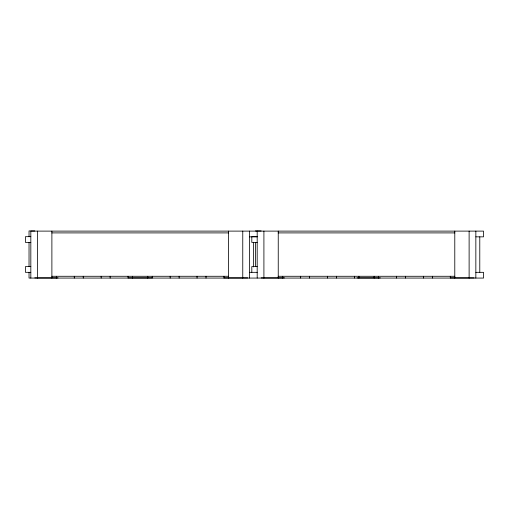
<?xml version="1.0" encoding="UTF-8"?>
<svg xmlns="http://www.w3.org/2000/svg" width="509" height="509" viewBox="0 0 509 509"><rect width="100%" height="100%" fill="white"/><g stroke="black" fill="none" stroke-linecap="round" stroke-linejoin="round"><path stroke-width="0.76" d="M34.771 230.933L29.032 230.933L29.032 236.666M255.397 230.933L261.13 230.933M51.81 232.906L228.496 232.906M278.168 232.906L454.861 232.906M30.826 236.666L25.45 236.666L25.45 242.405L30.826 242.405M257.191 236.666L251.809 236.666L251.809 242.405L257.191 242.405M249.48 236.844L257.191 236.844M475.845 236.844L483.55 236.844L483.55 231.111L30.826 231.111L30.826 278.067M30.826 266.595L25.45 266.595L25.45 272.334L30.826 272.334M257.191 266.595L251.809 266.595L251.809 272.334M249.48 272.334L257.191 272.334M475.845 272.334L483.55 272.334L483.55 278.067L29.032 278.067L29.032 272.334M51.81 276.279L228.496 276.279M278.168 276.279L454.861 276.279M34.765 277.889L58.064 277.889M128.503 277.889L151.803 277.889M224.393 277.889L247.692 277.889M261.13 277.889L284.429 277.889M357.019 277.889L380.318 277.889M450.758 277.889L474.057 277.889M479.783 236.844L479.783 272.334M475.845 231.111L475.845 278.067M469.12 231.111L469.12 278.067M454.785 231.111L454.785 278.067M450.306 276.279L450.306 278.067M432.383 276.279L432.383 278.067M423.418 276.279L423.418 278.067M405.495 276.279L405.495 278.067M396.536 276.279L396.536 278.067M378.613 276.279L378.613 278.067M374.134 276.279L374.134 278.067M358.896 276.279L358.896 278.067M354.417 276.279L354.417 278.067M336.494 276.279L336.494 278.067M327.535 276.279L327.535 278.067M309.612 276.279L309.612 278.067M300.654 276.279L300.654 278.067M282.73 276.279L282.73 278.067M278.245 231.111L278.245 278.067M263.91 231.111L263.91 278.067M257.191 231.111L257.191 278.067M255.397 242.405L255.397 266.595M253.425 242.246L253.425 266.932M249.48 231.111L249.48 278.067M242.761 231.111L242.761 278.067M228.42 231.111L228.42 278.067M223.941 276.279L223.941 278.067M206.018 276.279L206.018 278.067M197.059 276.279L197.059 278.067M179.136 276.279L179.136 278.067M170.171 276.279L170.171 278.067M152.255 276.279L152.255 278.067M147.769 276.279L147.769 278.067M132.537 276.279L132.537 278.067M128.058 276.279L128.058 278.067M110.135 276.279L110.135 278.067M101.17 276.279L101.17 278.067M83.253 276.279L83.253 278.067M74.289 276.279L74.289 278.067M56.365 276.279L56.365 278.067M51.886 231.111L51.886 278.067M37.545 231.111L37.545 278.067M29.032 242.405L29.032 266.595"/></g></svg>
